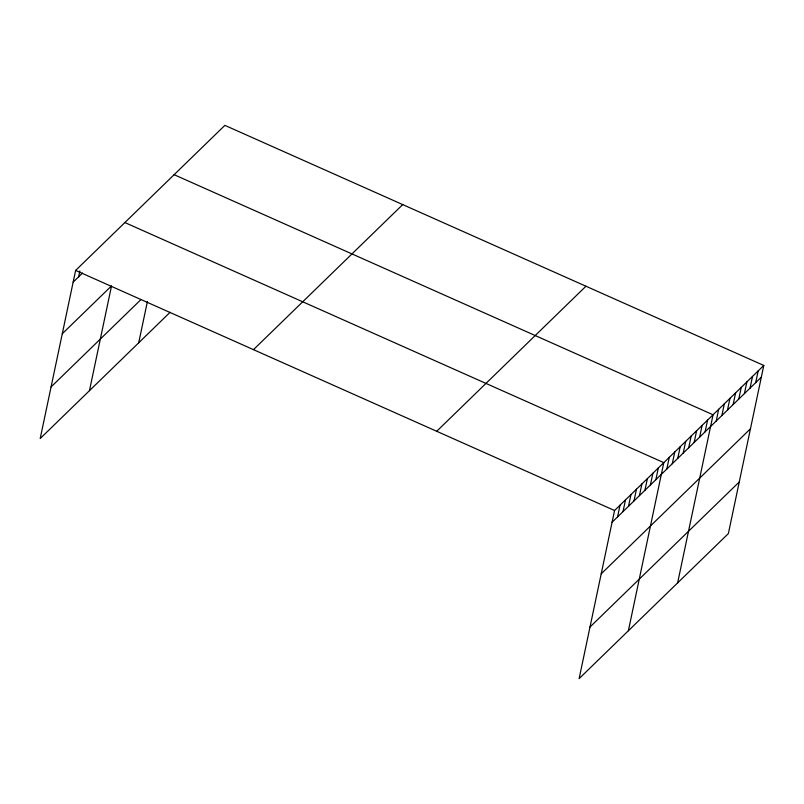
<?xml version="1.0" encoding="UTF-8"?>
<svg xmlns="http://www.w3.org/2000/svg" width="804" height="804" viewBox="0 0 804 804"><rect width="100%" height="100%" fill="white"/><g stroke="black" fill="none" stroke-linecap="round" stroke-linejoin="round"><path stroke-width="1.21" d="M763.8 365.458L614.557 510.51L579.121 678.636L728.374 533.575L763.8 365.458L224.879 125.364L75.626 270.425L40.2 438.542L170.116 312.274M78.631 276.827L79.867 270.968M89.455 390.674L111.535 285.892L62.28 333.76M138.7 342.805L147.403 301.52M617.552 516.912L620.025 505.193M623.03 511.595L625.502 499.877M628.497 506.279L630.969 494.55M633.974 500.952L636.446 489.234M639.441 495.636L641.914 483.918M644.919 490.319L647.391 478.601M650.386 485.003L652.858 473.285M655.863 479.686L658.335 467.958M628.376 630.758L663.802 462.642L124.881 222.557M666.807 469.044L669.28 457.325M672.285 463.727L674.747 452.009M677.752 458.411L680.224 446.682M683.229 453.084L685.691 441.366M688.696 447.768L691.169 436.049M694.174 442.451L696.636 430.733M699.641 437.135L702.113 425.416M705.118 431.808L707.58 420.09M677.631 582.89L713.058 414.774L174.126 174.689M716.223 421.015L718.696 409.296M721.861 415.537L724.334 403.819M727.499 410.05L729.972 398.332M733.137 404.573L735.61 392.854M738.775 399.096L741.248 387.377M744.414 393.618L746.886 381.89M750.052 388.131L752.524 376.413M755.69 382.654L758.162 370.935M73.154 282.144L82.541 273.028M51.074 386.935L140.981 299.55M253.471 349.65L402.724 204.598M436.713 431.286L585.955 286.224M612.085 522.228L761.328 377.176M601.211 573.845L750.454 428.783M590.005 627.019L739.248 481.968M75.626 270.425L614.557 510.51"/></g></svg>
